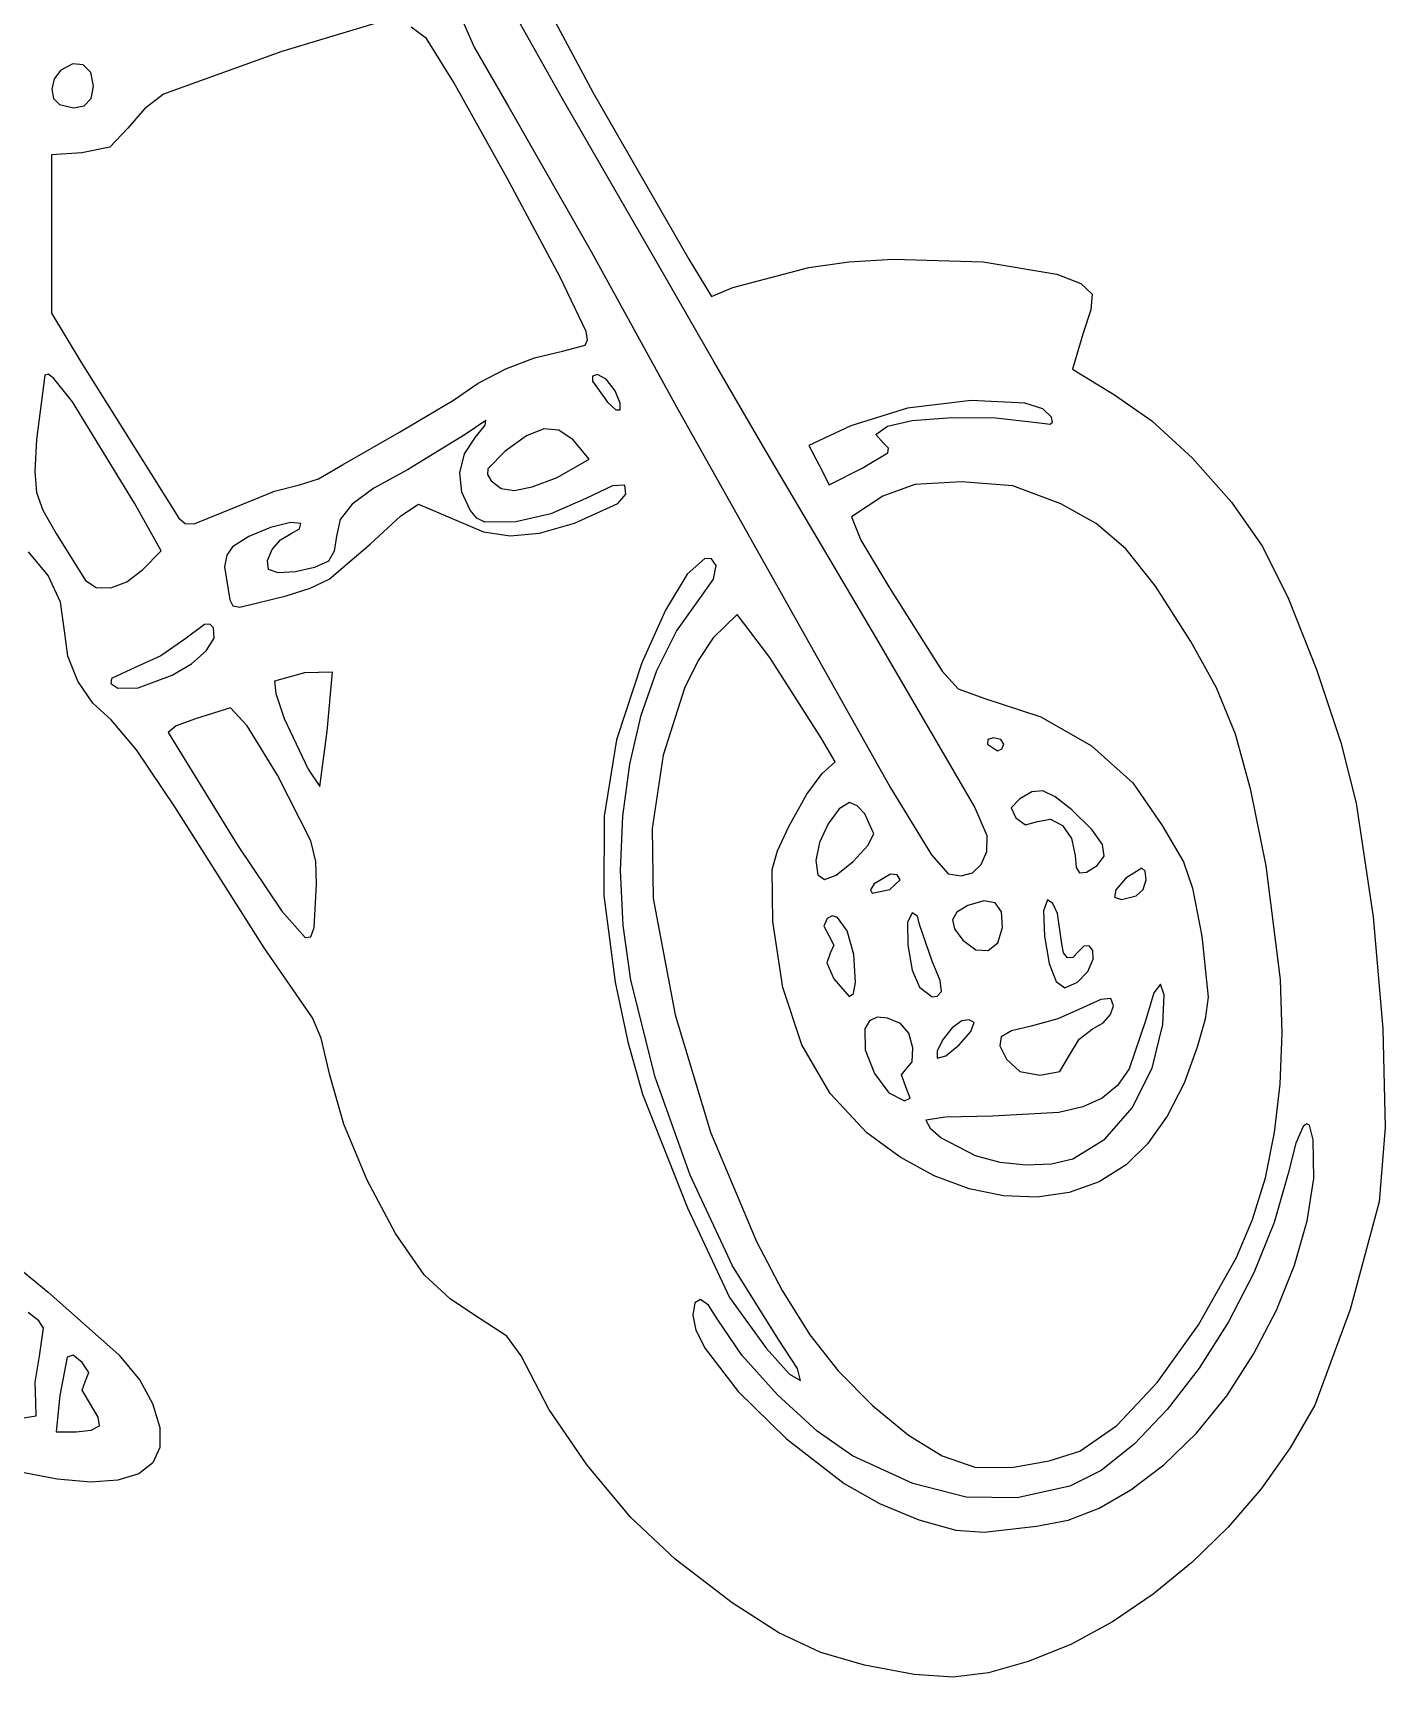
# Model space of a CAD drawing. Extents: x 6 to 228, y 8 to 194.
# Drawn here: x 172.5 to 228.1, y 42.4 to 110 of the extents above; entities that cross this region are included whole.
import ezdxf

# ---------------------------------------------------------------- set-up
doc = ezdxf.new("R2010")
doc.units = 0

msp = doc.modelspace()

# ---------------------------------------------------------------- linework, layer by layer
at = {"layer": 'Layer 1'}
for p, q in [((192.832781, 112.592536), (195.541319, 107.529213)), ((194.285512, 107.276725), (191.63334, 111.995207)), ((187.345724, 110.61148), (182.725133, 109.22471)), ((190.004833, 110.877291), (190.645731, 109.4084)), ((188.685088, 109.768265), (188.05987, 110.235131)), ((189.814425, 107.956289), (188.685088, 109.768265)), ((182.725133, 109.22471), (177.863692, 107.471845)), ((190.645731, 109.4084), (192.071422, 106.931231)), ((173.634123, 108.466599), (173.361656, 108.105254)), ((174.127258, 108.722821), (173.634123, 108.466599)), ((174.558527, 108.677369), (174.127258, 108.722821)), ((174.8641, 108.361539), (174.558527, 108.677369)), ((174.980143, 107.806631), (174.8641, 108.361539)), ((173.361656, 108.105254), (173.259284, 107.680618)), ((173.259284, 107.680618), (173.330869, 107.294398)), ((174.878835, 107.300741), (174.980143, 107.806631)), ((174.980143, 107.806631), (174.980143, 107.806631)), ((192.009371, 104.01698), (189.814425, 107.956289)), ((173.330869, 107.294398), (173.580273, 107.0483)), ((173.580273, 107.0483), (174.151268, 106.906606)), ((174.151268, 106.906606), (174.593333, 106.995743)), ((174.593333, 106.995743), (174.878835, 107.300741)), ((177.079907, 106.871344), (176.388316, 106.076211)), ((177.863692, 107.471845), (177.079907, 106.871344)), ((192.071422, 106.931231), (195.468189, 101.007381)), ((198.28589, 100.340434), (194.285512, 107.276725)), ((195.541319, 107.529213), (199.479448, 100.680887)), ((176.388316, 106.076211), (175.653678, 105.28914)), ((174.504675, 105.061168), (173.246974, 104.979857)), ((173.246974, 104.979857), (173.246974, 101.720833)), ((175.653678, 105.28914), (174.504675, 105.061168)), ((194.185702, 99.938919), (192.009371, 104.01698)), ((173.246974, 101.720833), (173.246974, 98.46181)), ((195.468189, 101.007381), (198.979254, 94.604651)), ((200.507179, 96.472115), (198.28589, 100.340434)), ((199.479448, 100.680887), (200.412691, 99.153876)), ((201.295144, 99.519136), (204.419987, 100.338757)), ((204.419987, 100.338757), (206.069919, 100.57996)), ((206.069919, 100.57996), (207.892348, 100.692281)), ((207.892348, 100.692281), (211.600315, 100.572599)), ((211.600315, 100.572599), (214.635116, 100.064342)), ((195.259192, 97.710684), (194.185702, 99.938919)), ((200.412691, 99.153876), (201.295144, 99.519136)), ((214.635116, 100.064342), (215.616088, 99.690946)), ((215.616088, 99.690946), (216.08798, 99.252143)), ((216.08798, 99.252143), (216.034851, 98.606538)), ((173.246974, 98.46181), (174.452875, 96.466536)), ((216.034851, 98.606538), (215.695776, 97.605367)), ((195.311589, 97.365727), (195.259192, 97.710684)), ((215.695776, 97.605367), (215.273771, 96.155586)), ((193.123446, 96.622277), (194.275902, 96.897506)), ((194.275902, 96.897506), (195.209418, 97.151801)), ((195.209418, 97.151801), (195.311589, 97.365727)), ((174.452875, 96.466536), (178.487558, 90.028401)), ((190.814651, 95.584642), (191.947224, 96.174557)), ((191.947224, 96.174557), (193.123446, 96.622277)), ((202.521606, 93.003968), (200.507179, 96.472115)), ((215.273771, 96.155586), (217.001903, 95.102988)), ((172.982018, 95.913239), (172.635669, 93.271552)), ((173.114946, 95.954489), (172.982018, 95.913239)), ((173.350812, 95.782083), (173.114946, 95.954489)), ((174.112271, 94.823651), (173.350812, 95.782083)), ((189.793143, 94.882832), (190.814651, 95.584642)), ((195.717403, 95.938552), (195.519476, 95.87274)), ((195.519476, 95.87274), (195.51948, 95.668433)), ((195.51948, 95.668433), (196.128203, 94.803101)), ((196.083902, 95.742754), (195.717403, 95.938552)), ((196.444585, 95.272005), (196.083902, 95.742754)), ((176.660497, 90.643693), (174.112271, 94.823651)), ((187.574276, 93.564106), (189.793143, 94.882832)), ((196.128203, 94.803101), (196.471527, 94.490882)), ((196.656431, 94.764923), (196.444585, 95.272005)), ((196.444585, 95.272005), (196.444585, 95.272005)), ((196.656508, 94.491352), (196.656431, 94.764923)), ((211.102869, 94.871707), (208.482903, 94.553767)), ((213.313826, 94.757057), (211.102869, 94.871707)), ((214.047084, 94.528301), (213.313826, 94.757057)), ((217.001903, 95.102988), (218.53904, 94.041589)), ((191.123418, 94.053188), (190.272602, 93.467823)), ((191.096078, 93.862255), (191.123418, 94.053188)), ((196.471527, 94.490882), (196.656508, 94.491352)), ((198.979254, 94.604651), (207.783026, 78.943486)), ((208.482903, 94.553767), (206.154229, 93.832705)), ((207.662359, 93.815953), (208.674949, 94.053749)), ((208.674949, 94.053749), (210.309958, 94.171282)), ((210.309958, 94.171282), (212.098706, 94.15473)), ((212.098706, 94.15473), (213.572511, 93.990267)), ((214.415477, 94.180347), (214.047084, 94.528301)), ((214.453593, 93.986643), (214.415477, 94.180347)), ((218.53904, 94.041589), (220.217276, 92.495223)), ((185.232226, 92.224423), (187.574276, 93.564106)), ((190.272602, 93.467823), (187.90055, 92.016312)), ((190.250993, 92.675144), (190.699271, 93.365182)), ((190.699271, 93.365182), (191.096078, 93.862255)), ((192.799278, 93.42443), (191.917653, 92.781651)), ((193.517789, 93.710536), (192.799278, 93.42443)), ((194.138417, 93.651004), (193.517789, 93.710536)), ((194.726391, 93.256873), (194.138417, 93.651004)), ((206.154229, 93.832705), (204.421362, 93.021376)), ((207.181001, 93.46752), (207.662359, 93.815953)), ((207.488849, 93.120156), (207.181001, 93.46752)), ((213.572511, 93.990267), (214.351656, 93.896224)), ((214.351656, 93.896224), (214.453593, 93.986643)), ((172.635669, 93.271552), (172.568, 91.945358)), ((190.062245, 91.89703), (190.250993, 92.675144)), ((191.917653, 92.781651), (191.213856, 92.064445)), ((195.378234, 92.456756), (194.726391, 93.256873)), ((207.215703, 85.074469), (202.521606, 93.003968)), ((204.421362, 93.021376), (204.839937, 92.211519)), ((206.610926, 92.087342), (207.670507, 92.718756)), ((207.705298, 92.913462), (207.488849, 93.120156)), ((207.488849, 93.120156), (207.488849, 93.120156)), ((207.670507, 92.718756), (207.705298, 92.913462)), ((184.24288, 91.644494), (185.232226, 92.224423)), ((187.90055, 92.016312), (186.521124, 91.271118)), ((191.213856, 92.064445), (191.1933, 91.824294)), ((194.062257, 91.702915), (195.378234, 92.456756)), ((204.839937, 92.211519), (205.258509, 91.401666)), ((205.258509, 91.401666), (206.610926, 92.087342)), ((220.217276, 92.495223), (221.810982, 90.694688)), ((172.568, 91.945358), (172.631599, 91.091078)), ((182.423315, 91.136555), (183.455194, 91.403286)), ((183.455194, 91.403286), (184.24288, 91.644494)), ((183.455194, 91.403286), (183.455194, 91.403286)), ((190.138149, 91.10224), (190.062245, 91.89703)), ((191.1933, 91.824294), (191.350361, 91.570728)), ((191.350361, 91.570728), (191.75475, 91.251512)), ((192.294439, 91.164842), (193.040063, 91.314162)), ((193.040063, 91.314162), (194.062257, 91.702915)), ((194.062257, 91.702915), (194.062257, 91.702915)), ((196.343179, 91.367184), (195.24562, 90.846938)), ((196.855009, 91.386702), (196.343179, 91.367184)), ((196.891415, 91.020812), (196.855009, 91.386702)), ((208.781615, 91.410556), (207.461863, 90.937416)), ((210.710134, 91.525228), (208.781615, 91.410556)), ((212.81088, 91.363515), (210.710134, 91.525228)), ((214.789803, 90.615344), (212.81088, 91.363515)), ((172.631599, 91.091078), (172.899359, 90.359956)), ((177.769043, 88.683595), (176.660497, 90.643693)), ((180.846854, 90.495267), (182.423315, 91.136555)), ((186.521124, 91.271118), (185.619464, 90.610566)), ((190.483829, 90.362174), (190.138149, 91.10224)), ((191.75475, 91.251512), (192.294439, 91.164842)), ((195.24562, 90.846938), (193.804931, 90.211408)), ((194.776039, 89.821303), (196.55775, 90.638472)), ((196.55775, 90.638472), (196.891415, 91.020812)), ((207.461863, 90.937416), (206.183871, 90.080146)), ((221.810982, 90.694688), (223.09453, 88.870782)), ((172.899359, 90.359956), (173.444171, 89.403236)), ((178.487558, 90.028401), (178.755049, 89.811668)), ((179.123979, 89.794785), (180.846854, 90.495267)), ((185.128011, 89.971637), (184.979206, 89.291315)), ((185.619464, 90.610566), (185.128011, 89.971637)), ((186.360731, 88.965162), (187.629039, 90.121844)), ((187.629039, 90.121844), (188.35103, 90.602943)), ((188.35103, 90.602943), (189.937681, 89.935993)), ((190.76159, 90.030872), (190.483829, 90.362174)), ((191.085155, 89.861779), (190.76159, 90.030872)), ((193.804931, 90.211408), (192.363739, 89.884752)), ((206.183871, 90.080146), (206.56786, 89.12783)), ((216.251895, 89.81018), (214.789803, 90.615344)), ((173.444171, 89.403236), (174.656008, 87.468273)), ((178.755049, 89.811668), (179.123979, 89.794785)), ((182.265932, 89.645104), (181.369215, 89.276676)), ((183.081535, 89.85665), (182.265932, 89.645104)), ((182.67611, 89.145169), (183.116305, 89.403569)), ((183.509632, 89.807534), (183.081535, 89.85665)), ((183.116305, 89.403569), (183.453537, 89.592633)), ((183.453537, 89.592633), (183.509632, 89.807534)), ((184.979206, 89.291315), (184.881299, 88.678739)), ((189.937681, 89.935993), (191.035675, 89.473835)), ((191.035675, 89.473835), (192.124789, 89.302642)), ((192.363739, 89.884752), (191.085155, 89.861779)), ((192.124789, 89.302642), (193.329938, 89.419451)), ((193.329938, 89.419451), (194.776039, 89.821303)), ((217.470239, 88.770308), (216.251895, 89.81018)), ((173.110308, 87.67366), (172.304304, 88.644528)), ((176.995046, 87.909194), (177.769043, 88.683595)), ((180.697773, 88.855141), (180.463569, 88.510944)), ((181.369215, 89.276676), (180.697773, 88.855141)), ((182.142478, 88.293236), (182.328353, 88.738102)), ((182.328353, 88.738102), (182.67611, 89.145169)), ((184.881299, 88.678739), (184.645907, 88.269369)), ((184.680057, 87.528879), (186.360731, 88.965162)), ((206.56786, 89.12783), (207.719758, 87.208442)), ((218.687836, 87.239262), (217.470239, 88.770308)), ((223.09453, 88.870782), (224.162641, 86.707757)), ((180.463569, 88.510944), (180.367927, 88.029771)), ((180.367927, 88.029771), (180.592877, 86.66793)), ((182.187932, 87.92144), (182.142478, 88.293236)), ((184.072236, 87.999949), (183.295893, 87.827318)), ((184.645907, 88.269369), (184.072236, 87.999949)), ((200.142821, 88.374517), (199.418558, 87.723145)), ((200.412567, 88.357075), (200.142821, 88.374517)), ((200.605858, 88.091431), (200.412567, 88.357075)), ((200.49961, 87.527933), (200.605858, 88.091431)), ((173.618258, 86.575739), (173.110308, 87.67366)), ((174.656008, 87.468273), (175.093711, 87.180922)), ((175.687293, 87.16953), (176.349991, 87.417739)), ((176.349991, 87.417739), (176.995046, 87.909194)), ((176.995046, 87.909194), (176.995046, 87.909194)), ((182.580063, 87.788729), (182.187932, 87.92144)), ((183.295893, 87.827318), (182.580063, 87.788729)), ((183.902609, 87.146394), (184.680057, 87.528879)), ((199.418558, 87.723145), (198.522263, 86.254024)), ((199.936187, 86.722402), (200.49961, 87.527933)), ((173.780255, 85.400724), (173.618258, 86.575739)), ((175.093711, 87.180922), (175.687293, 87.16953)), ((180.592877, 86.66793), (180.713493, 86.429173)), ((181.007979, 86.367444), (182.913915, 86.830919)), ((182.913915, 86.830919), (183.902609, 87.146394)), ((182.913915, 86.830919), (182.913915, 86.830919)), ((198.970781, 85.383495), (199.936187, 86.722402)), ((207.719758, 87.208442), (209.915221, 83.744534)), ((220.147687, 84.960576), (218.687836, 87.239262)), ((224.162641, 86.707757), (225.313202, 83.810326)), ((180.713493, 86.429173), (181.007979, 86.367444)), ((198.522263, 86.254024), (197.543129, 84.083864)), ((201.477849, 86.067674), (200.489515, 85.104326)), ((202.819202, 84.296353), (201.477849, 86.067674)), ((173.928704, 84.357801), (173.780255, 85.400724)), ((179.547721, 85.654326), (178.739492, 85.0595)), ((179.766481, 85.668852), (179.547721, 85.654326)), ((179.922686, 85.518456), (179.766481, 85.668852)), ((179.943295, 85.094911), (179.922686, 85.518456)), ((198.162324, 83.771104), (198.970781, 85.383495)), ((178.739492, 85.0595), (177.753408, 84.37532)), ((179.019295, 84.045477), (179.618923, 84.577521)), ((179.618923, 84.577521), (179.943295, 85.094911)), ((200.489515, 85.104326), (199.862324, 84.179067)), ((211.244076, 78.17118), (207.215703, 85.074469)), ((221.200248, 83.056989), (220.147687, 84.960576)), ((174.33685, 83.328857), (173.928704, 84.357801)), ((176.717734, 83.903236), (175.71509, 83.441543)), ((177.753408, 84.37532), (176.717734, 83.903236)), ((178.214139, 83.577966), (179.019295, 84.045477)), ((197.543129, 84.083864), (196.511495, 80.914724)), ((199.862324, 84.179067), (199.302367, 83.032277)), ((204.938658, 80.971297), (202.819202, 84.296353)), ((174.948889, 82.419891), (174.33685, 83.328857)), ((175.71509, 83.441543), (175.688239, 83.234351)), ((175.688239, 83.234351), (175.98005, 83.045661)), ((176.823086, 83.056864), (178.214139, 83.577966)), ((178.214139, 83.577966), (178.214139, 83.577966)), ((183.667543, 83.666703), (182.42409, 83.333376)), ((182.42409, 83.333376), (182.482148, 82.817155)), ((184.813747, 83.698574), (183.667543, 83.666703)), ((184.598338, 81.265626), (184.813747, 83.698574)), ((184.813747, 83.698574), (184.813747, 83.698574)), ((197.519471, 81.93299), (198.162324, 83.771104)), ((209.915221, 83.744534), (210.566663, 83.00833)), ((225.313202, 83.810326), (226.318457, 80.802378)), ((175.98005, 83.045661), (176.823086, 83.056864)), ((182.482148, 82.817155), (182.83044, 81.790585)), ((199.302367, 83.032277), (198.431761, 80.280702)), ((210.566663, 83.00833), (211.667144, 82.61935)), ((211.667144, 82.61935), (213.972903, 81.860735)), ((221.979846, 81.146845), (221.200248, 83.056989)), ((175.709021, 81.736904), (174.948889, 82.419891)), ((180.61524, 82.226364), (179.179748, 81.782641)), ((181.300061, 81.483131), (180.61524, 82.226364)), ((197.050877, 79.916912), (197.519471, 81.93299)), ((213.972903, 81.860735), (216.049791, 80.669902)), ((176.744541, 80.508451), (175.709021, 81.736904)), ((178.379408, 81.486297), (178.046524, 81.214149)), ((178.046524, 81.214149), (180.912922, 76.583294)), ((179.179748, 81.782641), (178.379408, 81.486297)), ((182.548392, 79.453415), (181.300061, 81.483131)), ((182.83044, 81.790585), (183.817649, 79.713286)), ((184.293236, 78.997991), (184.598338, 81.265626)), ((178.321177, 78.153477), (176.744541, 80.508451)), ((196.511495, 80.914724), (195.995736, 77.779223)), ((205.505753, 80.010014), (204.938658, 80.971297)), ((211.782425, 80.920479), (211.776699, 80.732066)), ((211.776699, 80.732066), (212.192399, 80.465287)), ((212.027603, 80.998845), (211.782425, 80.920479)), ((212.321191, 80.920479), (212.027603, 80.998845)), ((212.192399, 80.465287), (212.3696, 80.543652)), ((212.443303, 80.732066), (212.321191, 80.920479)), ((212.3696, 80.543652), (212.443303, 80.732066)), ((212.443303, 80.732066), (212.443303, 80.732066)), ((216.049791, 80.669902), (217.759274, 79.14617)), ((222.618786, 78.836505), (221.979846, 81.146845)), ((226.318457, 80.802378), (226.950648, 78.307799)), ((196.765196, 77.770632), (197.050877, 79.916912)), ((198.431761, 80.280702), (197.97291, 77.262805)), ((204.968345, 79.523412), (205.505753, 80.010014)), ((183.92552, 76.753294), (182.548392, 79.453415)), ((183.817649, 79.713286), (184.293236, 78.997991)), ((204.344301, 78.682845), (204.968345, 79.523412)), ((217.759274, 79.14617), (218.962819, 77.388858)), ((203.598602, 77.345218), (204.344301, 78.682845)), ((207.783026, 78.943486), (209.463602, 76.187664)), ((213.104276, 78.493301), (212.754424, 78.112428)), ((213.601162, 78.779901), (213.104276, 78.493301)), ((214.053144, 78.81312), (213.601162, 78.779901)), ((214.565613, 78.570022), (214.053144, 78.81312)), ((215.243955, 78.027674), (214.565613, 78.570022)), ((223.249374, 75.732327), (222.618786, 78.836505)), ((182.008279, 72.353847), (178.321177, 78.153477)), ((205.671219, 78.080262), (205.217336, 77.464335)), ((206.099325, 78.331043), (205.671219, 78.080262)), ((206.404191, 78.196601), (206.099325, 78.331043)), ((206.72954, 77.865676), (206.404191, 78.196601)), ((207.10199, 77.048795), (206.72954, 77.865676)), ((211.757314, 76.960388), (211.244076, 78.17118)), ((212.754424, 78.112428), (212.947989, 77.698566)), ((216.06981, 77.228163), (215.243955, 78.027674)), ((226.950648, 78.307799), (227.64452, 73.633638)), ((195.995736, 77.779223), (195.982051, 74.510432)), ((196.671085, 75.541911), (196.765196, 77.770632)), ((197.97291, 77.262805), (198.021027, 74.391788)), ((203.13797, 76.351856), (203.598602, 77.345218)), ((205.217336, 77.464335), (204.85729, 76.687884)), ((212.947989, 77.698566), (213.336382, 77.423952)), ((213.336382, 77.423952), (213.826691, 77.557568)), ((213.826691, 77.557568), (214.369406, 77.64374)), ((214.369406, 77.64374), (214.868708, 77.384383)), ((214.868708, 77.384383), (215.234419, 76.861088)), ((216.508798, 76.606191), (216.06981, 77.228163)), ((218.962819, 77.388858), (219.844818, 75.891969)), ((180.912922, 76.583294), (182.735092, 73.860651)), ((184.12456, 75.910959), (183.92552, 76.753294)), ((204.85729, 76.687884), (204.710693, 75.955531)), ((206.251121, 75.914978), (206.855544, 76.571974)), ((206.855544, 76.571974), (207.10199, 77.048795)), ((211.749569, 76.317023), (211.757314, 76.960388)), ((215.234419, 76.861088), (215.376362, 76.155448)), ((216.577477, 76.125805), (216.508798, 76.606191)), ((184.152704, 74.97296), (184.12456, 75.910959)), ((202.909523, 75.57885), (203.13797, 76.351856)), ((204.710693, 75.955531), (204.795266, 75.366196)), ((205.542071, 75.346536), (206.251121, 75.914978)), ((206.251121, 75.914978), (206.251121, 75.914978)), ((209.463602, 76.187664), (210.150738, 75.404376)), ((211.151114, 75.447097), (211.517107, 75.788092)), ((211.517107, 75.788092), (211.749569, 76.317023)), ((211.749569, 76.317023), (211.749569, 76.317023)), ((215.376362, 76.155448), (215.418464, 75.662806)), ((215.846184, 75.473984), (216.292405, 75.751052)), ((216.292405, 75.751052), (216.577477, 76.125805)), ((216.292405, 75.751052), (216.292405, 75.751052)), ((219.844818, 75.891969), (220.21557, 74.815597)), ((196.777196, 73.27851), (196.671085, 75.541911)), ((202.936427, 73.438752), (202.909523, 75.57885)), ((204.795266, 75.366196), (205.064589, 75.163403)), ((205.064589, 75.163403), (205.542071, 75.346536)), ((207.779597, 75.38416), (207.110471, 74.996286)), ((207.755267, 74.758048), (208.177037, 75.158219)), ((208.061327, 75.355364), (207.779597, 75.38416)), ((208.177037, 75.158219), (208.061327, 75.355364)), ((210.150738, 75.404376), (210.684641, 75.312903)), ((210.684641, 75.312903), (211.151114, 75.447097)), ((215.418464, 75.662806), (215.564971, 75.44011)), ((215.564971, 75.44011), (215.846184, 75.473984)), ((217.46383, 75.221716), (217.051857, 74.747842)), ((218.124099, 75.637844), (217.46383, 75.221716)), ((218.26635, 75.510735), (218.124099, 75.637844)), ((218.185527, 74.753979), (218.309421, 75.158219)), ((218.309421, 75.158219), (218.26635, 75.510735)), ((223.83711, 71.05656), (223.249374, 75.732327)), ((184.064898, 73.199671), (184.152704, 74.97296)), ((184.152704, 74.97296), (184.152704, 74.97296)), ((195.982051, 74.510432), (196.456641, 70.941424)), ((207.110471, 74.996286), (206.959309, 74.740367)), ((206.959309, 74.740367), (207.025033, 74.612161)), ((207.025033, 74.612161), (207.755267, 74.758048)), ((207.755267, 74.758048), (207.755267, 74.758048)), ((217.051857, 74.747842), (217.000998, 74.44086)), ((217.000998, 74.44086), (217.28751, 74.341693)), ((217.28751, 74.341693), (217.887649, 74.491266)), ((217.887649, 74.491266), (218.185527, 74.753979)), ((217.887649, 74.491266), (217.887649, 74.491266)), ((220.21557, 74.815597), (220.598721, 72.843099)), ((182.735092, 73.860651), (183.689056, 72.780839)), ((198.021027, 74.391788), (198.922838, 69.595846)), ((208.676392, 73.795771), (208.488666, 73.39485)), ((208.88867, 73.655608), (208.676392, 73.795771)), ((210.519054, 73.829189), (210.341289, 73.51424)), ((210.959771, 74.103343), (210.519054, 73.829189)), ((211.618454, 74.297414), (210.959771, 74.103343)), ((212.087691, 74.204349), (211.618454, 74.297414)), ((212.351443, 73.834283), (212.087691, 74.204349)), ((212.393671, 73.19735), (212.351443, 73.834283)), ((214.241394, 74.329335), (214.082454, 73.875835)), ((214.082454, 73.875835), (214.123237, 72.839986)), ((214.461487, 74.178255), (214.241394, 74.329335)), ((214.651588, 73.77639), (214.461487, 74.178255)), ((214.83944, 72.528565), (214.651588, 73.77639)), ((183.931112, 72.811936), (184.064898, 73.199671)), ((197.092186, 71.02819), (196.777196, 73.27851)), ((203.348288, 70.730774), (202.936427, 73.438752)), ((205.177125, 73.568817), (205.042299, 73.252229)), ((205.042299, 73.252229), (205.243978, 72.862039)), ((205.386812, 73.677154), (205.177125, 73.568817)), ((205.600187, 73.610258), (205.386812, 73.677154)), ((205.993952, 73.05069), (205.600187, 73.610258)), ((206.270335, 72.089952), (205.993952, 73.05069)), ((208.488666, 73.39485), (208.501765, 72.471721)), ((208.976962, 73.318618), (208.88867, 73.655608)), ((209.50161, 71.811871), (208.976962, 73.318618)), ((210.341289, 73.51424), (210.423342, 73.135811)), ((210.423342, 73.135811), (210.762082, 72.671218)), ((212.195638, 72.567364), (212.393671, 73.19735)), ((212.393671, 73.19735), (212.393671, 73.19735)), ((227.64452, 73.633638), (228.050304, 69.027431)), ((183.689056, 72.780839), (183.931112, 72.811936)), ((205.243978, 72.862039), (205.449655, 72.467025)), ((205.449655, 72.467025), (205.296333, 72.140761)), ((208.501765, 72.471721), (208.675484, 71.445836)), ((210.762082, 72.671218), (211.300279, 72.278641)), ((211.804652, 72.252575), (212.195638, 72.567364)), ((214.123237, 72.839986), (214.312132, 71.708767)), ((214.904784, 72.149278), (214.83944, 72.528565)), ((215.743691, 72.432242), (215.509684, 72.195089)), ((215.96282, 72.442177), (215.743691, 72.432242)), ((216.110003, 72.252843), (215.96282, 72.442177)), ((220.598721, 72.843099), (220.855536, 70.321707)), ((183.993051, 69.479846), (182.008279, 72.353847)), ((205.296333, 72.140761), (205.164553, 71.739744)), ((205.164553, 71.739744), (205.445114, 71.084945)), ((206.341246, 70.927883), (206.270335, 72.089952)), ((209.83089, 71.01794), (209.50161, 71.811871)), ((211.300279, 72.278641), (211.804652, 72.252575)), ((214.312132, 71.708767), (214.597525, 70.969155)), ((215.066734, 71.953109), (214.904784, 72.149278)), ((215.282597, 71.961299), (215.066734, 71.953109)), ((215.509684, 72.195089), (215.282597, 71.961299)), ((215.903057, 71.380854), (216.128174, 71.892188)), ((216.128174, 71.892188), (216.110003, 72.252843)), ((216.128174, 71.892188), (216.128174, 71.892188)), ((198.093261, 67.036329), (197.092186, 71.02819)), ((205.445114, 71.084945), (206.079623, 70.360296)), ((208.675484, 71.445836), (208.969618, 70.736649)), ((209.885833, 70.554949), (209.83089, 71.01794)), ((215.481476, 70.951463), (215.903057, 71.380854)), ((223.904756, 68.850558), (223.83711, 71.05656)), ((196.456641, 70.941424), (196.974661, 68.494233)), ((204.136737, 68.368284), (203.348288, 70.730774)), ((206.079623, 70.360296), (206.25948, 70.482134)), ((206.25948, 70.482134), (206.341246, 70.927883)), ((206.341246, 70.927883), (206.341246, 70.927883)), ((208.969618, 70.736649), (209.491132, 70.346654)), ((209.491132, 70.346654), (209.707315, 70.375423)), ((209.707315, 70.375423), (209.885833, 70.554949)), ((209.885833, 70.554949), (209.885833, 70.554949)), ((214.597525, 70.969155), (214.962519, 70.715623)), ((214.962519, 70.715623), (215.481476, 70.951463)), ((218.619619, 70.511145), (218.27823, 69.358645)), ((218.899309, 70.860434), (218.619619, 70.511145)), ((219.046745, 70.421345), (218.899309, 70.860434)), ((218.991369, 69.208712), (219.046745, 70.421345)), ((215.691796, 69.889249), (214.665756, 69.435941)), ((216.439448, 70.232794), (215.691796, 69.889249)), ((216.857964, 70.268084), (216.439448, 70.232794)), ((216.839846, 69.614931), (216.964523, 69.973338)), ((216.964523, 69.973338), (216.857964, 70.268084)), ((220.855536, 70.321707), (220.727522, 69.426894)), ((184.345547, 68.642976), (183.993051, 69.479846)), ((198.922838, 69.595846), (200.376451, 64.780987)), ((206.917697, 69.356815), (206.721685, 69.028959)), ((206.721685, 69.028959), (206.737363, 68.168734)), ((207.234619, 69.504047), (206.917697, 69.356815)), ((207.663293, 69.469276), (207.234619, 69.504047)), ((208.194563, 69.251119), (207.663293, 69.469276)), ((208.540338, 68.847492), (208.194563, 69.251119)), ((210.324405, 69.071536), (209.948037, 68.602185)), ((210.71759, 69.359842), (210.324405, 69.071536)), ((211.021621, 69.39869), (210.71759, 69.359842)), ((211.225395, 69.289676), (211.021621, 69.39869)), ((211.090934, 68.9127), (211.225395, 69.289676)), ((211.225395, 69.289676), (211.225395, 69.289676)), ((213.577926, 69.136745), (212.760144, 68.948107)), ((214.665756, 69.435941), (213.577926, 69.136745)), ((215.545265, 68.597379), (216.082519, 69.008769)), ((216.082519, 69.008769), (216.530367, 69.268273)), ((216.530367, 69.268273), (216.839846, 69.614931)), ((218.27823, 69.358645), (217.605545, 67.386148)), ((218.553368, 67.401907), (218.991369, 69.208712)), ((220.727522, 69.426894), (220.407222, 68.26596)), ((228.050304, 69.027431), (228.140989, 64.961044)), ((184.705128, 67.126259), (184.345547, 68.642976)), ((196.974661, 68.494233), (197.574448, 66.343336)), ((205.293617, 66.369571), (204.136737, 68.368284)), ((208.707251, 68.243789), (208.540338, 68.847492)), ((209.948037, 68.602185), (209.703453, 68.126715)), ((210.061093, 67.916846), (210.61285, 68.368076)), ((210.61285, 68.368076), (211.090934, 68.9127)), ((212.343406, 68.693355), (212.289393, 68.321482)), ((212.289393, 68.321482), (212.55979, 67.78148)), ((212.760144, 68.948107), (212.343406, 68.693355)), ((215.156313, 67.945652), (215.545265, 68.597379)), ((223.822804, 66.748386), (223.904756, 68.850558)), ((206.737363, 68.168734), (207.12354, 67.191879)), ((208.405439, 67.335823), (208.670539, 67.664927)), ((208.670539, 67.664927), (208.707251, 68.243789)), ((209.703453, 68.126715), (209.705617, 67.820055)), ((209.705617, 67.820055), (210.061093, 67.916846)), ((212.55979, 67.78148), (213.101007, 67.269785)), ((214.754843, 67.271238), (215.156313, 67.945652)), ((215.156313, 67.945652), (215.156313, 67.945652)), ((220.407222, 68.26596), (219.863632, 66.785623)), ((185.278889, 65.107285), (184.705128, 67.126259)), ((199.538125, 63.001023), (198.093261, 67.036329)), ((207.12354, 67.191879), (207.718634, 66.391109)), ((208.237158, 67.126962), (208.405439, 67.335823)), ((208.414823, 66.646642), (208.237158, 67.126962)), ((213.101007, 67.269785), (213.929849, 67.126259)), ((213.929849, 67.126259), (214.754843, 67.271238)), ((217.605545, 67.386148), (217.121582, 66.696335)), ((217.724087, 65.777472), (218.553368, 67.401907)), ((197.574448, 66.343336), (199.426613, 61.657261)), ((206.810768, 64.752928), (205.293617, 66.369571)), ((207.718634, 66.391109), (208.361063, 66.059137)), ((208.594184, 66.175297), (208.414823, 66.646642)), ((208.414823, 66.646642), (208.414823, 66.646642)), ((217.121582, 66.696335), (216.497576, 66.178218)), ((219.863632, 66.785623), (219.165373, 65.436957)), ((223.592166, 64.761974), (223.822804, 66.748386)), ((208.361063, 66.059137), (208.594184, 66.175297)), ((215.702305, 65.81235), (214.704547, 65.579284)), ((216.497576, 66.178218), (215.702305, 65.81235)), ((216.603692, 64.485251), (217.724087, 65.777472)), ((186.24037, 62.805894), (185.278889, 65.107285)), ((210.046444, 65.394721), (209.243603, 65.266474)), ((209.243603, 65.266474), (209.412482, 64.937697)), ((209.412482, 64.937697), (209.862072, 64.544819)), ((211.976682, 65.433775), (210.046444, 65.394721)), ((214.704547, 65.579284), (211.976682, 65.433775)), ((219.165373, 65.436957), (218.356531, 64.292883)), ((224.771471, 65.005988), (224.46819, 64.329177)), ((224.905274, 65.115173), (224.771471, 65.005988)), ((225.021546, 65.064056), (224.905274, 65.115173)), ((225.184583, 64.458455), (225.021546, 65.064056)), ((228.140989, 64.961044), (227.889562, 61.906342)), ((200.376451, 64.780987), (202.261729, 60.282322)), ((208.174757, 63.752188), (206.810768, 64.752928)), ((209.862072, 64.544819), (211.261096, 63.813303)), ((215.292345, 63.675088), (216.603692, 64.485251)), ((218.356531, 64.292883), (217.481192, 63.426317)), ((223.213754, 62.903256), (223.592166, 64.761974)), ((224.46819, 64.329177), (224.145534, 63.078555)), ((225.202173, 62.870359), (225.184583, 64.458455)), ((209.585191, 62.983148), (208.174757, 63.752188)), ((211.261096, 63.813303), (212.28201, 63.54153)), ((214.409969, 63.468571), (215.292345, 63.675088)), ((215.292345, 63.675088), (215.292345, 63.675088)), ((201.278634, 59.28287), (199.538125, 63.001023)), ((211.014534, 62.449231), (209.585191, 62.983148)), ((212.28201, 63.54153), (213.369079, 63.425336)), ((213.369079, 63.425336), (214.409969, 63.468571)), ((217.481192, 63.426317), (216.370317, 62.733267)), ((222.68848, 61.184162), (223.213754, 62.903256)), ((224.145534, 63.078555), (223.576493, 61.056247)), ((187.405548, 60.611145), (186.24037, 62.805894)), ((212.435253, 62.153861), (211.014534, 62.449231)), ((215.140679, 62.292456), (213.819813, 62.100462)), ((216.370317, 62.733267), (215.140679, 62.292456)), ((224.935814, 61.130292), (225.202173, 62.870359)), ((199.426613, 61.657261), (201.150577, 57.968542)), ((213.819813, 62.100462), (212.435253, 62.153861)), ((227.889562, 61.906342), (226.705408, 57.484191)), ((222.017257, 59.616625), (222.68848, 61.184162)), ((223.576493, 61.056247), (222.739648, 58.995197)), ((224.415085, 59.302487), (224.935814, 61.130292)), ((188.5904, 58.912094), (187.405548, 60.611145)), ((202.261729, 60.282322), (203.3287, 58.256285)), ((220.4547, 56.851192), (222.017257, 59.616625)), ((171.70793, 59.343912), (173.118179, 58.193234)), ((189.672217, 57.906773), (188.5904, 58.912094)), ((203.166644, 56.242469), (201.278634, 59.28287)), ((222.739648, 58.995197), (221.689887, 56.974034)), ((223.669564, 57.451178), (224.415085, 59.302487)), ((173.118179, 58.193234), (176.027916, 55.615581)), ((203.3287, 58.256285), (204.458536, 56.434962)), ((190.894868, 57.096872), (189.672217, 57.906773)), ((199.7317, 57.754785), (199.644502, 57.243647)), ((199.962991, 57.888636), (199.7317, 57.754785)), ((200.29292, 57.653408), (199.962991, 57.888636)), ((200.676033, 57.057313), (200.29292, 57.653408)), ((201.150577, 57.968542), (202.662113, 55.894732)), ((172.724286, 57.017513), (172.288694, 57.357247)), ((172.919379, 56.710069), (172.724286, 57.017513)), ((191.985596, 56.382387), (190.894868, 57.096872)), ((199.644502, 57.243647), (199.775553, 56.629179)), ((201.665587, 55.598726), (200.676033, 57.057313)), ((218.769516, 54.490056), (220.4547, 56.851192)), ((221.689887, 56.974034), (220.482099, 55.071388)), ((222.72883, 55.640596), (223.669564, 57.451178)), ((226.705408, 57.484191), (225.25239, 53.540626)), ((172.750855, 55.55847), (172.919379, 56.710069)), ((192.575524, 55.573552), (191.985596, 56.382387)), ((199.775553, 56.629179), (200.149514, 55.879464)), ((203.950237, 55.04952), (203.166644, 56.242469)), ((203.166644, 56.242469), (203.166644, 56.242469)), ((204.458536, 56.434962), (205.62257, 54.961041)), ((172.578955, 54.485684), (172.750855, 55.55847)), ((173.893797, 55.51422), (173.593263, 53.948714)), ((174.137626, 55.596328), (173.893797, 55.51422)), ((174.508439, 55.30725), (174.137626, 55.596328)), ((176.027916, 55.615581), (176.88015, 54.576237)), ((193.717503, 53.385812), (192.575524, 55.573552)), ((200.149514, 55.879464), (201.511004, 54.101961)), ((203.132815, 53.965172), (201.665587, 55.598726)), ((202.662113, 55.894732), (203.628367, 54.827678)), ((221.622462, 53.934975), (222.72883, 55.640596)), ((174.793869, 54.888283), (174.508439, 55.30725)), ((174.648058, 54.548778), (174.793869, 54.888283)), ((203.628367, 54.827678), (204.080943, 54.561932)), ((204.080943, 54.561932), (203.950237, 55.04952)), ((205.62257, 54.961041), (207.039332, 53.531905)), ((220.482099, 55.071388), (219.171172, 53.365888)), ((172.604814, 53.651376), (172.578955, 54.485684)), ((174.516944, 54.164327), (174.648058, 54.548778)), ((174.855838, 53.581785), (174.516944, 54.164327)), ((176.88015, 54.576237), (177.413277, 53.615122)), ((217.098784, 52.702669), (218.769516, 54.490056)), ((172.619391, 53.100181), (172.604814, 53.651376)), ((172.604814, 53.651376), (172.604814, 53.651376)), ((173.593263, 53.948714), (173.439006, 52.453334)), ((175.178253, 53.048196), (174.855838, 53.581785)), ((177.413277, 53.615122), (177.711351, 52.623951)), ((201.511004, 54.101961), (203.49866, 52.166474)), ((204.758961, 52.478203), (203.132815, 53.965172)), ((207.039332, 53.531905), (208.528615, 52.311838)), ((220.380037, 52.398547), (221.622462, 53.934975)), ((225.25239, 53.540626), (224.238889, 51.784128)), ((172.009331, 53.014203), (172.619391, 53.100181)), ((175.227415, 52.688755), (175.178253, 53.048196)), ((195.29583, 51.076342), (193.717503, 53.385812)), ((219.171172, 53.365888), (217.811995, 51.936164)), ((173.439006, 52.453334), (174.260496, 52.453334)), ((174.260496, 52.453334), (174.883396, 52.522489)), ((174.883396, 52.522489), (175.227415, 52.688755)), ((175.227415, 52.688755), (175.227415, 52.688755)), ((177.711351, 52.623951), (177.710278, 51.808742)), ((203.49866, 52.166474), (205.882167, 50.328336)), ((206.22527, 51.45937), (204.758961, 52.478203)), ((208.528615, 52.311838), (209.910209, 51.465119)), ((215.579585, 51.658486), (217.098784, 52.702669)), ((219.031134, 51.095546), (220.380037, 52.398547)), ((177.710278, 51.808742), (177.417536, 51.17324)), ((208.706519, 50.328207), (206.22527, 51.45937)), ((209.910209, 51.465119), (211.292336, 50.975521)), ((214.306998, 51.25638), (215.579585, 51.658486)), ((215.579585, 51.658486), (215.579585, 51.658486)), ((217.811995, 51.936164), (216.459456, 50.860846)), ((224.238889, 51.784128), (223.038487, 50.103781)), ((173.479422, 50.503262), (171.840494, 50.82251)), ((177.417536, 51.17324), (176.840602, 50.721195)), ((197.099109, 48.924063), (195.29583, 51.076342)), ((211.292336, 50.975521), (212.843268, 50.993051)), ((212.843268, 50.993051), (214.306998, 51.25638)), ((216.459456, 50.860846), (215.168443, 50.218563)), ((217.669338, 50.064101), (219.031134, 51.095546)), ((174.864068, 50.382458), (173.479422, 50.503262)), ((175.986954, 50.456352), (174.864068, 50.382458)), ((176.840602, 50.721195), (175.986954, 50.456352)), ((205.882167, 50.328336), (207.332793, 49.503971)), ((210.900768, 49.761467), (208.706519, 50.328207)), ((215.168443, 50.218563), (212.993061, 49.733476)), ((216.371224, 49.311957), (217.669338, 50.064101)), ((223.038487, 50.103781), (221.678763, 48.524224)), ((207.332793, 49.503971), (208.951389, 48.832869)), ((212.993061, 49.733476), (210.900768, 49.761467)), ((198.915943, 47.207895), (197.099109, 48.924063)), ((208.951389, 48.832869), (210.475678, 48.406607)), ((213.793183, 48.561955), (215.093578, 48.818209)), ((215.093578, 48.818209), (216.371224, 49.311957)), ((210.475678, 48.406607), (211.643378, 48.316761)), ((211.643378, 48.316761), (213.793183, 48.561955)), ((213.793183, 48.561955), (213.793183, 48.561955)), ((221.678763, 48.524224), (220.187293, 47.070097)), ((201.265441, 45.413097), (198.915943, 47.207895)), ((220.187293, 47.070097), (218.591656, 45.766038)), ((203.18184, 44.182654), (201.265441, 45.413097)), ((218.591656, 45.766038), (216.919428, 44.636687)), ((204.915193, 43.377072), (203.18184, 44.182654)), ((216.919428, 44.636687), (215.198186, 43.706682)), ((206.715555, 42.856858), (204.915193, 43.377072)), ((215.198186, 43.706682), (213.45551, 43.000662)), ((208.760121, 42.469022), (206.715555, 42.856858)), ((213.45551, 43.000662), (211.818361, 42.534271)), ((210.357144, 42.359275), (208.760121, 42.469022)), ((211.818361, 42.534271), (210.357144, 42.359275))]:
    msp.add_line(p, q, dxfattribs=at)

doc.saveas('drawing.dxf')
